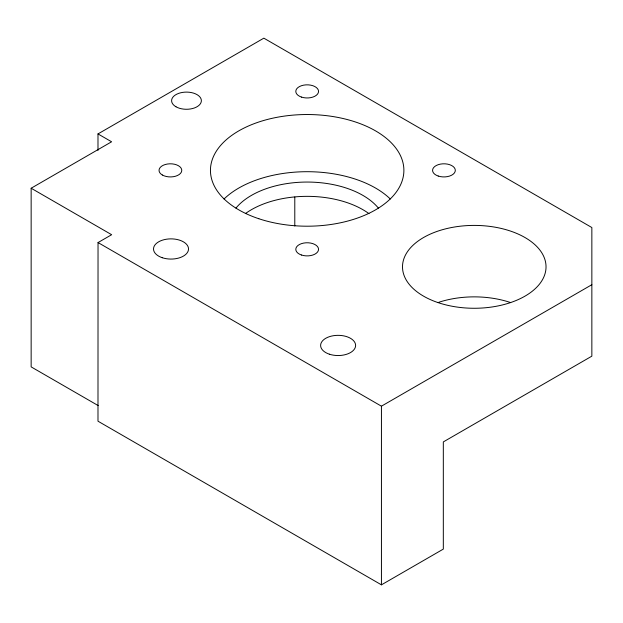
<?xml version="1.0" encoding="UTF-8"?>
<svg xmlns="http://www.w3.org/2000/svg" width="623" height="623" viewBox="0 0 623 623"><rect width="100%" height="100%" fill="white"/><g stroke="black" fill="none" stroke-linecap="round" stroke-linejoin="round"><path stroke-width="0.93" d="M98.193 405.589L31.15 366.885L31.15 188.232L111.649 234.707L98.037 242.565L97.99 421.195L381.432 584.841L443.319 549.104L443.319 441.917L591.85 356.161L591.85 227.535L263.848 38.159L97.99 133.922L97.99 150.423M31.15 188.232L111.603 141.779L97.99 133.922M98.037 242.565L381.432 406.18L591.85 284.703M381.432 406.18L381.432 584.841M294.788 197.016L294.788 225.993M235.961 208.09A78.771 45.479 0 0 1 307.17 182.056A78.771 45.479 0 0 1 378.379 208.09M245.376 213.619A78.771 45.479 0 0 1 368.956 213.619M224.054 198.986A96.713 55.836 0 0 1 390.286 198.986M438.904 302.241A71.77 41.437 0 0 1 510.665 302.591M258.81 218.72A96.713 55.836 0 0 0 403.883 170.367A96.713 55.836 0 0 0 258.81 122.007A96.713 55.836 0 0 0 258.81 218.72M175.966 106.767A14.882 8.59 0 0 0 200.863 102.912A14.882 8.59 0 0 0 182.64 92.391A14.882 8.59 0 0 0 175.966 106.767M162.26 257.72A17.506 10.108 0 0 0 188.52 248.974A17.506 10.108 0 0 0 162.26 240.221A17.506 10.108 0 0 0 162.26 257.72M301.477 97.087A11.378 6.573 0 0 0 318.548 91.402A11.378 6.573 0 0 0 301.477 85.709A11.378 6.573 0 0 0 301.477 97.087M162.354 175.008A11.378 6.573 0 0 0 181.386 172.065A11.378 6.573 0 0 0 167.455 164.02A11.378 6.573 0 0 0 162.354 175.008M301.477 255.017A11.378 6.573 0 0 0 318.548 249.325A11.378 6.573 0 0 0 301.477 243.64A11.378 6.573 0 0 0 301.477 255.017M437.86 302.544A71.77 41.437 0 0 0 546.028 267.181A71.77 41.437 0 0 0 438.904 230.783A71.77 41.437 0 0 0 437.86 302.544M438.249 176.052A11.378 6.573 0 0 0 455.32 170.367A11.378 6.573 0 0 0 438.249 164.674A11.378 6.573 0 0 0 438.249 176.052M329.357 354.191A17.506 10.108 0 0 0 355.616 345.446A17.506 10.108 0 0 0 329.357 336.693A17.506 10.108 0 0 0 329.357 354.191"/></g></svg>
